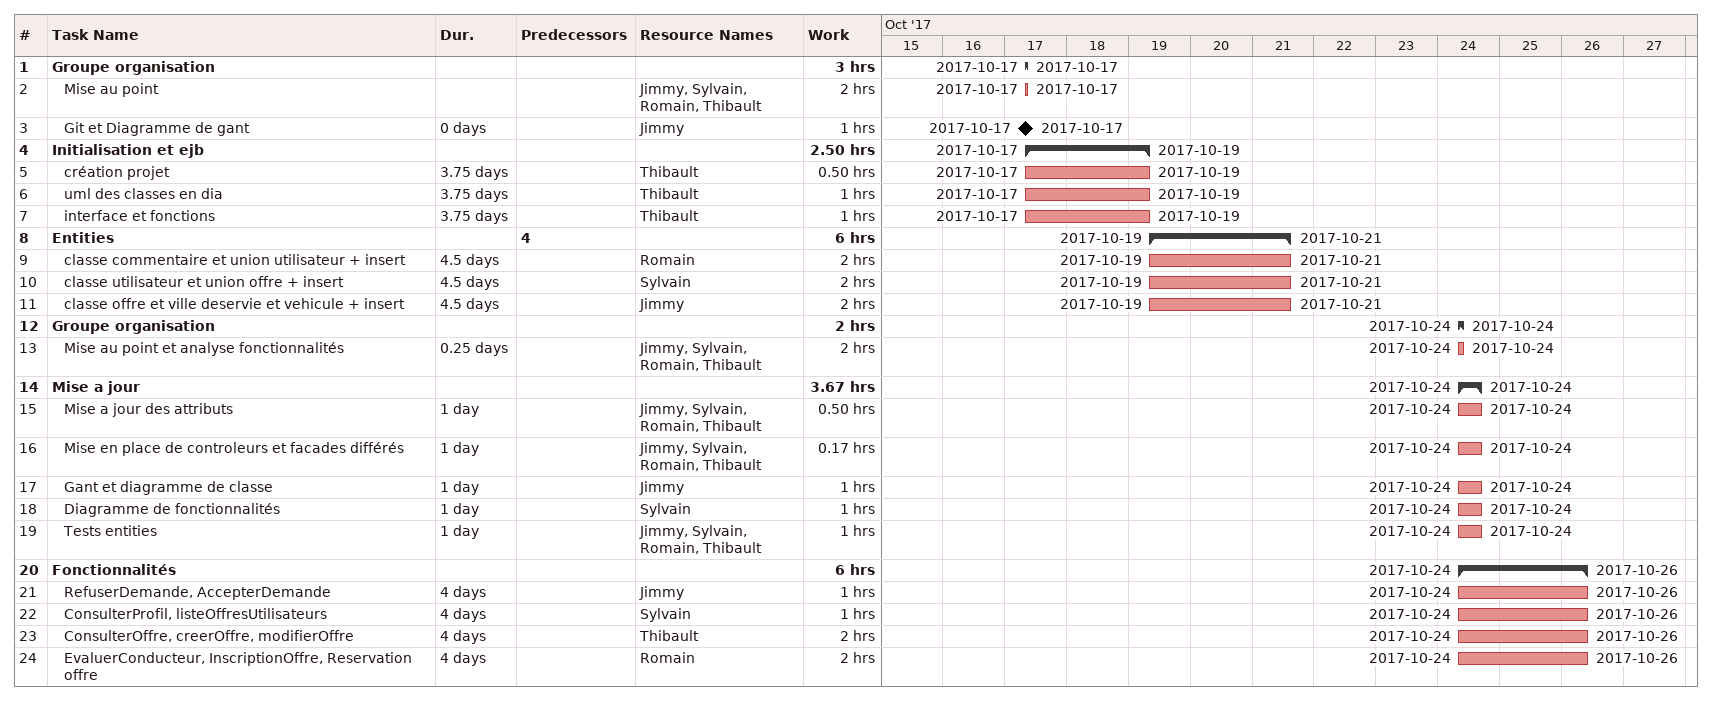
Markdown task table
| ID | Level | Task | Duration | Start | Finish | Predecessors | Resources | Work (h) |
|---|---|---|---|---|---|---|---|---|
| 1 | 1 | **Groupe organisation** |  | 2017-10-17 | 2017-10-17 |  |  | 3 |
| 2 | 2 | Mise au point |  | 2017-10-17 | 2017-10-17 |  | Jimmy, Sylvain, Romain, Thibault | 2 |
| 3 | 2 | Git et Diagramme de gant | 0d | 2017-10-17 | 2017-10-17 |  | Jimmy | 1 |
| 4 | 1 | **Initialisation et ejb** |  | 2017-10-17 | 2017-10-19 |  |  | 2.50 |
| 5 | 2 | création projet | 3.75d | 2017-10-17 | 2017-10-19 |  | Thibault | 0.50 |
| 6 | 2 | uml des classes en dia | 3.75d | 2017-10-17 | 2017-10-19 |  | Thibault | 1 |
| 7 | 2 | interface et fonctions | 3.75d | 2017-10-17 | 2017-10-19 |  | Thibault | 1 |
| 8 | 1 | **Entities** |  | 2017-10-19 | 2017-10-21 | 4 |  | 6 |
| 9 | 2 | classe commentaire et union utilisateur + insert | 4.5d | 2017-10-19 | 2017-10-21 |  | Romain | 2 |
| 10 | 2 | classe utilisateur et union offre + insert | 4.5d | 2017-10-19 | 2017-10-21 |  | Sylvain | 2 |
| 11 | 2 | classe offre et ville deservie et vehicule + insert | 4.5d | 2017-10-19 | 2017-10-21 |  | Jimmy | 2 |
| 12 | 1 | **Groupe organisation** |  | 2017-10-24 | 2017-10-24 |  |  | 2 |
| 13 | 2 | Mise au point et analyse fonctionnalités | 0.25d | 2017-10-24 | 2017-10-24 |  | Jimmy, Sylvain, Romain, Thibault | 2 |
| 14 | 1 | **Mise a jour** |  | 2017-10-24 | 2017-10-24 |  |  | 3.67 |
| 15 | 2 | Mise a jour des attributs | 1d | 2017-10-24 | 2017-10-24 |  | Jimmy, Sylvain, Romain, Thibault | 0.50 |
| 16 | 2 | Mise en place de controleurs et facades différés | 1d | 2017-10-24 | 2017-10-24 |  | Jimmy, Sylvain, Romain, Thibault | 0.17 |
| 17 | 2 | Gant et diagramme de classe | 1d | 2017-10-24 | 2017-10-24 |  | Jimmy | 1 |
| 18 | 2 | Diagramme de fonctionnalités | 1d | 2017-10-24 | 2017-10-24 |  | Sylvain | 1 |
| 19 | 2 | Tests entities | 1d | 2017-10-24 | 2017-10-24 |  | Jimmy, Sylvain, Romain, Thibault | 1 |
| 20 | 1 | **Fonctionnalités** |  | 2017-10-24 | 2017-10-26 |  |  | 6 |
| 21 | 2 | RefuserDemande, AccepterDemande | 4d | 2017-10-24 | 2017-10-26 |  | Jimmy | 1 |
| 22 | 2 | ConsulterProfil, listeOffresUtilisateurs | 4d | 2017-10-24 | 2017-10-26 |  | Sylvain | 1 |
| 23 | 2 | ConsulterOffre, creerOffre, modifierOffre | 4d | 2017-10-24 | 2017-10-26 |  | Thibault | 2 |
| 24 | 2 | EvaluerConducteur, InscriptionOffre, Reservation offre | 4d | 2017-10-24 | 2017-10-26 |  | Romain | 2 |
